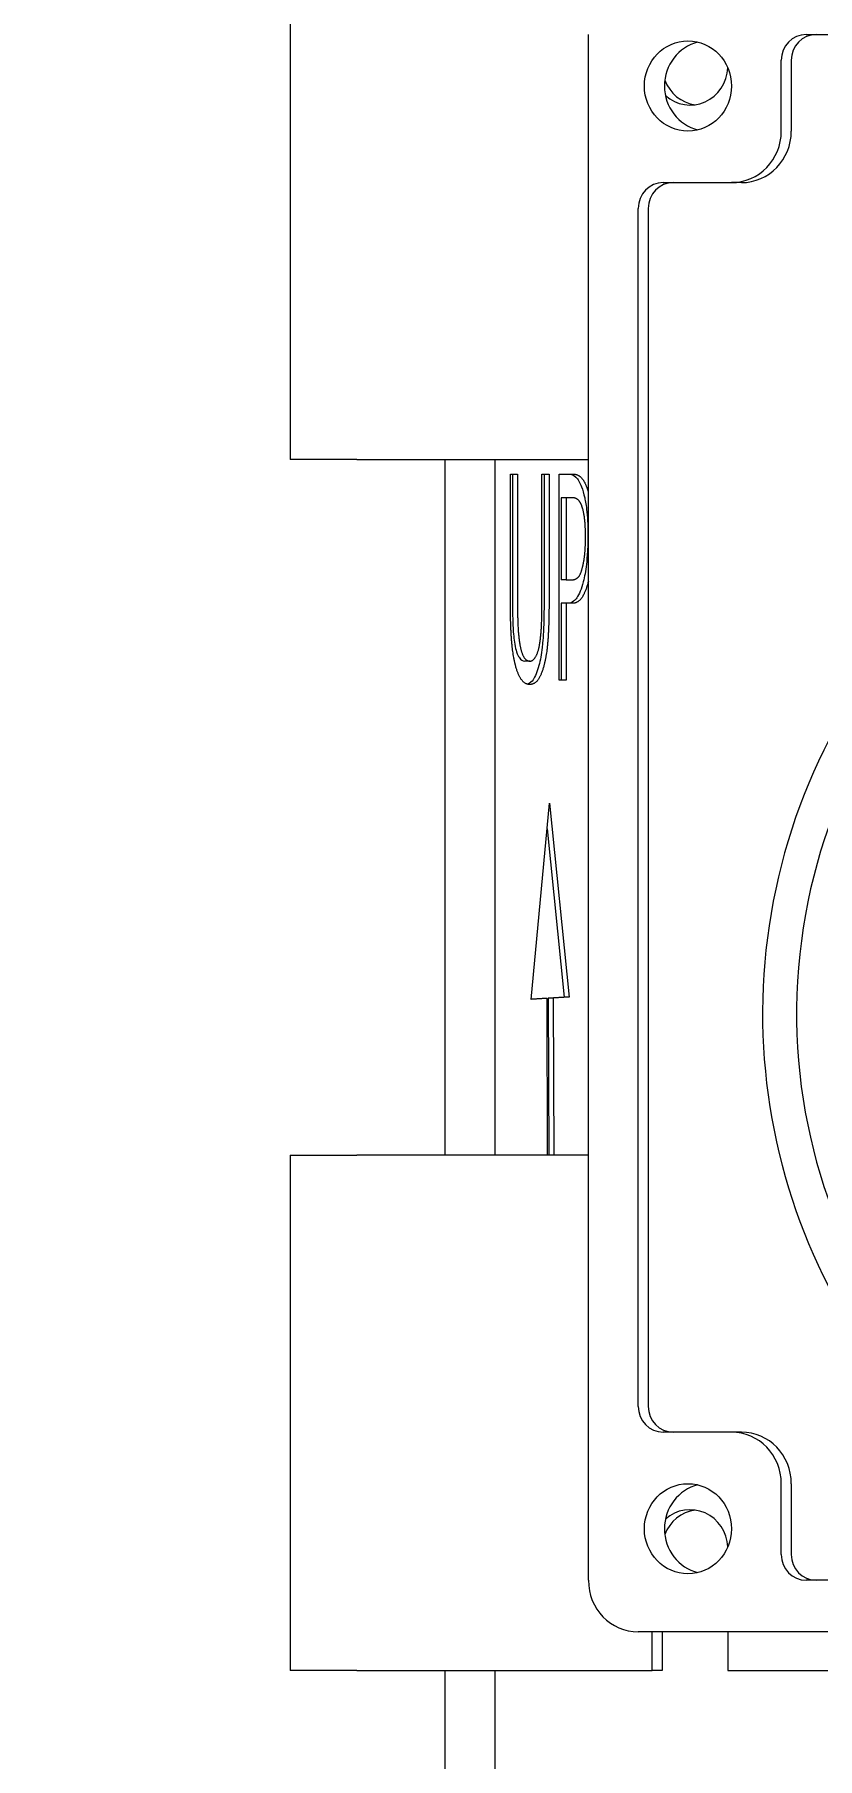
# Model space of a CAD drawing. Header units: inches. Extents: x 17 to 469, y 7 to 301.
# Drawn here: x 346.81 to 350.61, y 114.22 to 122.59 of the extents above; entities that cross this region are included whole.
import ezdxf

# ---------------------------------------------------------------- set-up
doc = ezdxf.new("R2010")
doc.units = ezdxf.units.IN
doc.header["$LTSCALE"] = 14
doc.header["$MEASUREMENT"] = 0
doc.layers.add('Dimension (ANSI)', color=7, linetype='Continuous', lineweight=25)
doc.layers.add('Visible (ANSI)', color=7, linetype='Continuous', lineweight=50)
doc.styles.add('MEMCOR Medium', font='arial.ttf')
doc.dimstyles.new('Default (ANSI)', dxfattribs={"dimscale": 14, "dimtxt": 0.15, "dimasz": 0.098425, "dimexe": 0.125, "dimexo": 0.0625, "dimgap": 0.031496, "dimtad": 0, "dimtih": 1, "dimtoh": 1, "dimdec": 4, "dimrnd": 1e-08, "dimzin": 3, "dimdsep": 46, "dimlunit": 5, "dimtxsty": 'MEMCOR Medium', "dimcen": 0.09, "dimdle": 0.393701, "dimclrd": 256, "dimclre": 256, "dimclrt": 256, "dimadec": 0, "dimazin": 1, "dimtfac": 0.8, "dimtofl": 0, "dimtmove": 0, "dimatfit": 3, "dimfxl": 1, "dimfrac": 1, "dimtolj": 1, "dimtzin": 4, "dimlwd": -1, "dimlwe": -1, "dimarcsym": 0})

# ---------------------------------------------------------------- blocks, each defined once
blk = doc.blocks.new('*D18')
at = {"layer": 'Defpoints', "color": 0, "transparency": 16777216}
for p in [(360.7678, 145.5319), (302.8514, 55.8079), (347.2608, 55.8079)]:
    blk.add_point(p, dxfattribs=at)
at = {"layer": 'Dimension (ANSI)', "transparency": 16777216}
for p, q in [((359.8928, 145.5319), (301.1014, 145.5319)), ((302.8514, 144.1539), (302.8514, 107.8402)), ((302.8514, 57.1858), (302.8514, 93.4996)), ((346.3858, 55.8079), (301.1014, 55.8079))]:
    blk.add_line(p, q, dxfattribs=at)
for points in [[(302.6217, 144.1539), (303.081, 144.1539), (302.8514, 145.5319)], [(302.6217, 57.1858), (303.081, 57.1858), (302.8514, 55.8079)]]:
    blk.add_solid(points, dxfattribs=at)
at = {"layer": 'Dimension (ANSI)', "transparency": 16777216, "char_height": 2.1, "attachment_point": 5, "style": 'MEMCOR Medium'}
for s, insert in [('\\A1; \\fArial|b0|i0;\\H2.1000;89{\\H0.8x;\\S3#4;} in', (302.8514, 102.8271)), ('\\A1;[2279.0 mm]{\\P\\fArial|b0|i0;\\H2.1000;SHIPPING HEIGHT\\P\\fArial|b0|i0;\\H2.1000;REF.}', (302.8514, 95.6567))]:
    blk.add_mtext(s, dxfattribs=dict(at, insert=insert))

msp = doc.modelspace()

# ---------------------------------------------------------------- linework, layer by layer
at = {"layer": 'Visible (ANSI)', "linetype": 'Continuous', "lineweight": 18}
for p, q in [((348.04646, 123.0269), (348.04646, 120.5269)), ((349.49412, 115.0894), (349.49412, 122.5894)), ((350.5506, 122.58936), (361.9606, 122.58936)), ((350.42986, 122.12065), (350.42986, 122.46436)), ((350.47839, 122.46436), (350.47839, 122.12065)), ((349.85637, 121.87065), (350.18838, 121.87065)), ((350.23691, 121.87065), (350.18838, 121.87065)), ((349.73563, 115.93315), (349.73563, 121.74565)), ((349.78416, 121.74565), (349.78416, 115.93315)), ((348.37073, 120.5269), (348.04646, 120.5269)), ((348.37073, 120.5269), (349.49412, 120.5269)), ((348.79942, 117.1519), (348.79942, 120.5269)), ((349.0409, 120.5269), (349.0409, 117.1519)), ((349.11574, 119.83274), (349.11574, 120.45673)), ((349.11574, 120.45673), (349.15013, 120.45673)), ((349.12599, 120.45673), (349.12599, 119.83274)), ((349.15013, 120.45673), (349.15013, 119.83274)), ((349.26864, 119.8295), (349.26864, 120.45673)), ((349.26864, 120.45673), (349.30303, 120.45673)), ((349.27889, 120.45673), (349.27889, 119.83274)), ((349.30303, 120.45673), (349.30303, 119.83274)), ((349.35232, 119.45673), (349.35232, 120.45673)), ((349.35232, 120.45673), (349.41734, 120.45673)), ((349.38672, 120.34165), (349.36257, 120.34165)), ((349.36257, 120.34165), (349.36257, 119.94295)), ((349.38672, 120.34165), (349.38672, 119.94295)), ((349.41525, 120.34165), (349.38672, 120.34165)), ((349.38672, 119.94295), (349.36257, 119.94295)), ((349.38672, 119.94295), (349.41021, 119.94295)), ((349.38672, 119.8295), (349.36257, 119.8295)), ((349.36257, 119.8295), (349.36257, 119.45673)), ((349.41587, 119.8295), (349.38672, 119.8295)), ((349.38672, 119.8295), (349.38672, 119.45673)), ((349.20928, 119.54911), (349.18513, 119.54911)), ((349.38672, 119.45673), (349.35232, 119.45673)), ((349.21705, 117.90735), (349.30513, 118.85956)), ((349.30513, 118.85956), (349.40075, 117.91863)), ((349.29362, 118.73516), (349.3766, 117.91863)), ((349.29371, 117.91285), (349.21705, 117.90735)), ((349.26956, 117.91285), (349.21721, 117.9091)), ((349.29371, 117.91285), (349.26956, 117.91285)), ((349.29634, 117.1519), (349.29371, 117.91285)), ((349.3766, 117.91863), (349.29888, 117.91443)), ((349.29888, 117.91443), (349.30187, 117.1519)), ((349.32303, 117.91443), (349.29888, 117.91443)), ((349.40075, 117.91863), (349.32303, 117.91443)), ((349.32303, 117.91443), (349.32601, 117.1519)), ((349.40075, 117.91863), (349.3766, 117.91863)), ((348.04646, 117.1519), (348.37073, 117.1519)), ((348.04646, 117.1519), (348.04646, 114.6519)), ((349.49412, 117.1519), (348.37073, 117.1519)), ((350.18838, 115.80815), (349.85637, 115.80815)), ((350.23691, 115.80815), (350.18838, 115.80815)), ((350.42986, 115.21443), (350.42986, 115.55815)), ((350.47839, 115.55815), (350.47839, 115.21443)), ((352.69889, 115.08943), (350.5506, 115.08943)), ((352.77469, 114.8394), (349.7356, 114.8394)), ((349.80354, 114.6519), (349.80354, 114.8394)), ((349.85207, 114.8394), (349.85207, 114.6519)), ((350.17059, 114.8394), (350.17059, 114.6519)), ((348.37073, 114.6519), (348.04646, 114.6519)), ((348.37073, 114.6519), (349.80354, 114.6519)), ((348.79942, 112.0269), (348.79942, 114.6519)), ((349.0409, 114.6519), (349.0409, 112.0269)), ((349.85207, 114.6519), (349.80354, 114.6519)), ((350.17059, 114.6519), (352.77469, 114.6519))]:
    msp.add_line(p, q, dxfattribs=at)
for centre in [(349.97708, 122.3394), (349.97708, 115.3394)]:
    msp.add_ellipse(centre, major_axis=(0, 0.21875), ratio=0.9659258, dxfattribs=at)
for centre, major_axis, start_param, end_param in [((350.07414, 122.3394), (0, 0.21875), 0.2317394, 2.9098533), ((350.5506, 122.46436), (0, 0.125), 0, 1.5707963), ((350.59913, 122.46436), (0, 0.125), 0, 1.5707963), ((349.98706, 122.4369), (0, -0.19), 5.5754216, 7.8057939), ((350.03559, 122.4369), (0, -0.19), 5.0845553, 6.1505853), ((350.18838, 122.12065), (0, -0.25), 0, 1.5707963), ((350.23691, 122.12065), (0, -0.25), 0, 1.5707963), ((349.85637, 121.74565), (0, 0.125), 0, 1.5707963), ((349.9049, 121.74565), (0, 0.125), 0, 1.5707963), ((353.056, 117.83936), (0, 2.8125), 3.6175293, 8.9488413), ((353.03983, 117.83936), (0, -2.625), 0.0653793, 6.1483141), ((349.85637, 115.93315), (0, -0.125), 4.712389, 6.2831853), ((349.9049, 115.93315), (0, -0.125), 4.712389, 6.2831853), ((350.18838, 115.55815), (0, 0.25), 4.712389, 6.2831853), ((350.23691, 115.55815), (0, 0.25), 4.712389, 6.2831853), ((350.07414, 115.3394), (0, 0.21875), 0.2317394, 2.9098533), ((349.98706, 115.2419), (0, 0.19), 4.7605767, 6.9909491), ((350.03559, 115.2419), (0, 0.19), 0.1326, 1.19863), ((350.5506, 115.21443), (0, -0.125), 4.712389, 6.2831853), ((350.59913, 115.21443), (0, -0.125), 4.712389, 6.2831853), ((349.7356, 115.0894), (0, -0.25), 4.712389, 6.2831853)]:
    msp.add_ellipse(centre, major_axis=major_axis, ratio=0.9659258, start_param=start_param, end_param=end_param, dxfattribs=at)
for points, knots in [([(349.39319, 120.45673), (349.40364, 120.45673), (349.41957, 120.45449), (349.44349, 120.43156), (349.45267, 120.41652), (349.46094, 120.39433)], [-0.72550663, -0.72550663, -0.72550663, -0.72550663, -0.2963665, -0.2963665, 0, 0, 0, 0]), ([(349.46094, 120.39433), (349.46661, 120.3794), (349.47167, 120.36181), (349.47948, 120.32498), (349.4835, 120.30242), (349.49035, 120.23599), (349.49177, 120.1954), (349.49177, 120.15527)], [-0.84447707, -0.84447707, -0.84447707, -0.84447707, -0.54452972, -0.54452972, -0.30582376, -0.30582376, 0, 0, 0, 0]), ([(349.49177, 120.15527), (349.49177, 120.13158), (349.49117, 120.10811), (349.48831, 120.05546), (349.486, 120.03305), (349.48062, 119.98669), (349.47562, 119.95786), (349.46912, 119.93322)], [-0.48070155, -0.48070155, -0.48070155, -0.48070155, -0.38711496, -0.38711496, -0.26809788, -0.26809788, 0, 0, 0, 0]), ([(349.46912, 119.93322), (349.46466, 119.91627), (349.4598, 119.9013), (349.44916, 119.87522), (349.44349, 119.86445), (349.43105, 119.8464), (349.41734, 119.8295), (349.39173, 119.8295)], [-2.1219904, -2.1219904, -2.1219904, -2.1219904, -1.4428428, -1.4428428, -0.7540996, -0.7540996, 0, 0, 0, 0]), ([(349.12599, 119.83274), (349.12599, 119.76708), (349.12749, 119.73112), (349.13001, 119.6833), (349.13284, 119.65595), (349.1371, 119.63096)], [-0.371862, -0.371862, -0.371862, -0.371862, -0.22814532, -0.22814532, 0, 0, 0, 0]), ([(349.27889, 119.83274), (349.27889, 119.79279), (349.27829, 119.75165), (349.27455, 119.65921), (349.27139, 119.62849), (349.26615, 119.58211), (349.26091, 119.55301), (349.25414, 119.52804)], [-0.46767471, -0.46767471, -0.46767471, -0.46767471, -0.38561328, -0.38561328, -0.2755782, -0.2755782, 0, 0, 0, 0]), ([(349.1371, 119.63096), (349.13952, 119.61679), (349.14243, 119.60431), (349.15007, 119.58039), (349.15427, 119.57238), (349.16606, 119.55368), (349.17579, 119.54911), (349.18513, 119.54911)], [-0.4545312, -0.4545312, -0.4545312, -0.4545312, -0.37440362, -0.37440362, -0.27515015, -0.27515015, 0, 0, 0, 0]), ([(349.25414, 119.52804), (349.25006, 119.51255), (349.24561, 119.49886), (349.23592, 119.47536), (349.23079, 119.46582), (349.2201, 119.451), (349.21132, 119.44115), (349.19748, 119.4373)], [-1.6218142, -1.6218142, -1.6218142, -1.6218142, -1.1229526, -1.1229526, -0.6236798, -0.6236798, -0.1326134, -0.1326134, -0.1326134, -0.1326134])]:
    msp.add_open_spline(points, degree=3, knots=knots, dxfattribs=at)
for points in [[(349.41734, 120.45673), (349.44041, 120.45673), (349.47271, 120.42755), (349.48509, 120.39433)], [(349.48509, 120.39433), (349.48996, 120.38151), (349.49412, 120.36635)], [(349.46139, 120.30356), (349.45321, 120.32463), (349.4314, 120.34165), (349.41525, 120.34165)], [(349.48005, 120.15121), (349.48005, 120.20308), (349.47083, 120.27925), (349.46139, 120.30356)], [(349.46537, 120.00292), (349.47313, 120.0329), (349.48005, 120.1034), (349.48005, 120.15121)], [(349.41021, 119.94295), (349.43119, 119.94295), (349.45698, 119.96888), (349.46537, 120.00292)], [(349.49327, 119.93322), (349.47985, 119.88217), (349.44356, 119.8295), (349.41587, 119.8295)], [(349.49412, 119.9365), (349.4937, 119.93485), (349.49327, 119.93322)], [(349.14049, 119.52804), (349.12685, 119.5799), (349.11574, 119.72577), (349.11574, 119.83274)], [(349.15013, 119.83274), (349.15013, 119.76305), (349.15475, 119.66904), (349.16125, 119.63096)], [(349.25752, 119.63096), (349.26402, 119.66904), (349.26864, 119.76224), (349.26864, 119.8295)], [(349.30303, 119.83274), (349.30303, 119.7282), (349.29213, 119.57909), (349.27828, 119.52804)], [(349.16125, 119.63096), (349.16817, 119.59044), (349.19208, 119.54911), (349.20928, 119.54911)], [(349.20928, 119.54911), (349.22543, 119.54911), (349.2506, 119.59044), (349.25752, 119.63096)], [(349.20928, 119.43566), (349.18642, 119.43566), (349.15244, 119.48185), (349.14049, 119.52804)], [(349.27828, 119.52804), (349.26591, 119.48104), (349.23319, 119.43566), (349.20928, 119.43566)]]:
    msp.add_open_spline(points, degree=2, dxfattribs=at)

# ---------------------------------------------------------------- dimensions: what is measured, and where the dimension line sits
at = {"layer": 'Dimension (ANSI)'}
dim = msp.add_linear_dim(base=(302.85138, 55.8079), p1=(360.76778, 145.5319), p2=(347.26083, 55.8079), angle=90, text=' \\fArial|b0|i0;\\H2.1000;<> in\\X[2279.0 mm]{\\P\\fArial|b0|i0;\\H2.1000;SHIPPING HEIGHT\\P\\fArial|b0|i0;\\H2.1000;REF.}', dimstyle='Default (ANSI)', override={"dimgap": 0.031496, "dimdec": 4, "dimpost": '', "dimtol": 0, "dimlim": 0, "dimtp": 0, "dimtm": 0, "dimtdec": 2, "dimatfit": 1}, dxfattribs=at)
dim.commit()
dim.dimension.update_dxf_attribs({"geometry": '*D18', "text_midpoint": (302.85138, 100.6699), "dimtype": 160})

doc.saveas('drawing.dxf')
